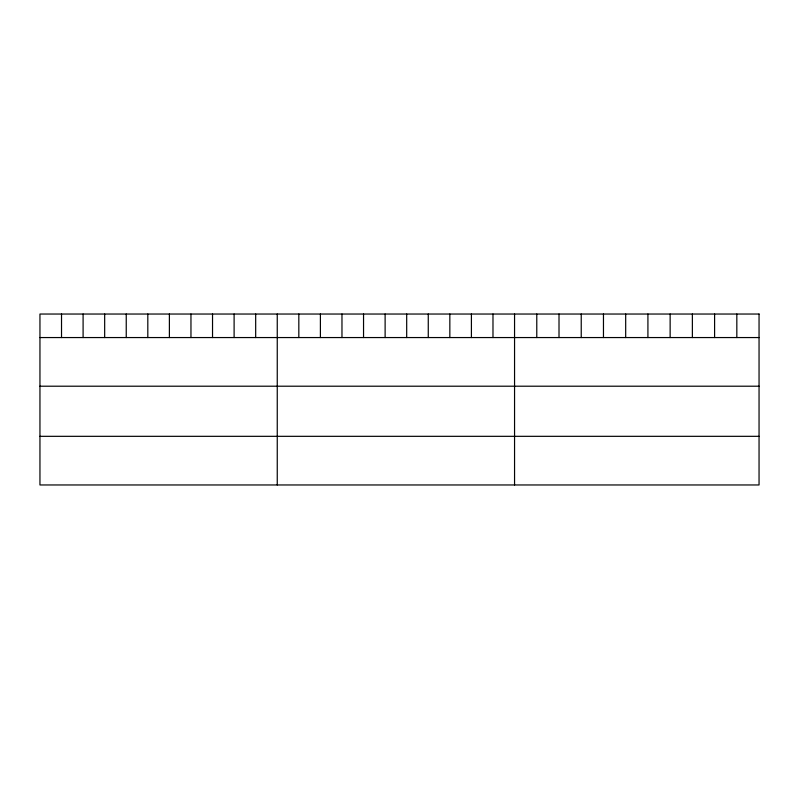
<?xml version="1.0" encoding="UTF-8"?>
<svg xmlns="http://www.w3.org/2000/svg" width="799" height="799" viewBox="0 0 799 799"><rect width="100%" height="100%" fill="white"/><g stroke="black" fill="none" stroke-linecap="round" stroke-linejoin="round"><path stroke-width="1.2" d="M39.95 337.558L759.05 337.558M39.95 386.207L759.05 386.207M39.95 436.324L759.05 436.324M736.828 314.037L736.828 337.558M714.596 314.037L714.596 337.558M692.373 314.037L692.373 337.558M670.141 314.037L670.141 337.558M647.919 314.037L647.919 337.558M625.687 314.037L625.687 337.558M603.465 314.037L603.465 337.558M581.233 314.037L581.233 337.558M559.01 314.037L559.01 337.558M536.778 314.037L536.778 337.558M514.556 314.037L514.556 484.963M492.983 314.037L492.983 337.558M471.41 314.037L471.41 337.558M449.837 314.037L449.837 337.558M428.264 314.037L428.264 337.558M406.691 314.037L406.691 337.558M385.118 314.037L385.118 337.558M363.545 314.037L363.545 337.558M341.972 314.037L341.972 337.558M320.399 314.037L320.399 337.558M298.826 314.037L298.826 337.558M277.253 314.037L277.253 484.963M255.68 314.037L255.68 337.558M234.107 314.037L234.107 337.558M212.534 314.037L212.534 337.558M190.961 314.037L190.961 337.558M169.388 314.037L169.388 337.558M147.815 314.037L147.815 337.558M126.242 314.037L126.242 337.558M104.669 314.037L104.669 337.558M83.096 314.037L83.096 337.558M61.523 314.037L61.523 337.558M759.05 314.037L39.95 314.037L39.95 484.963L759.05 484.963L759.05 314.037"/></g></svg>
